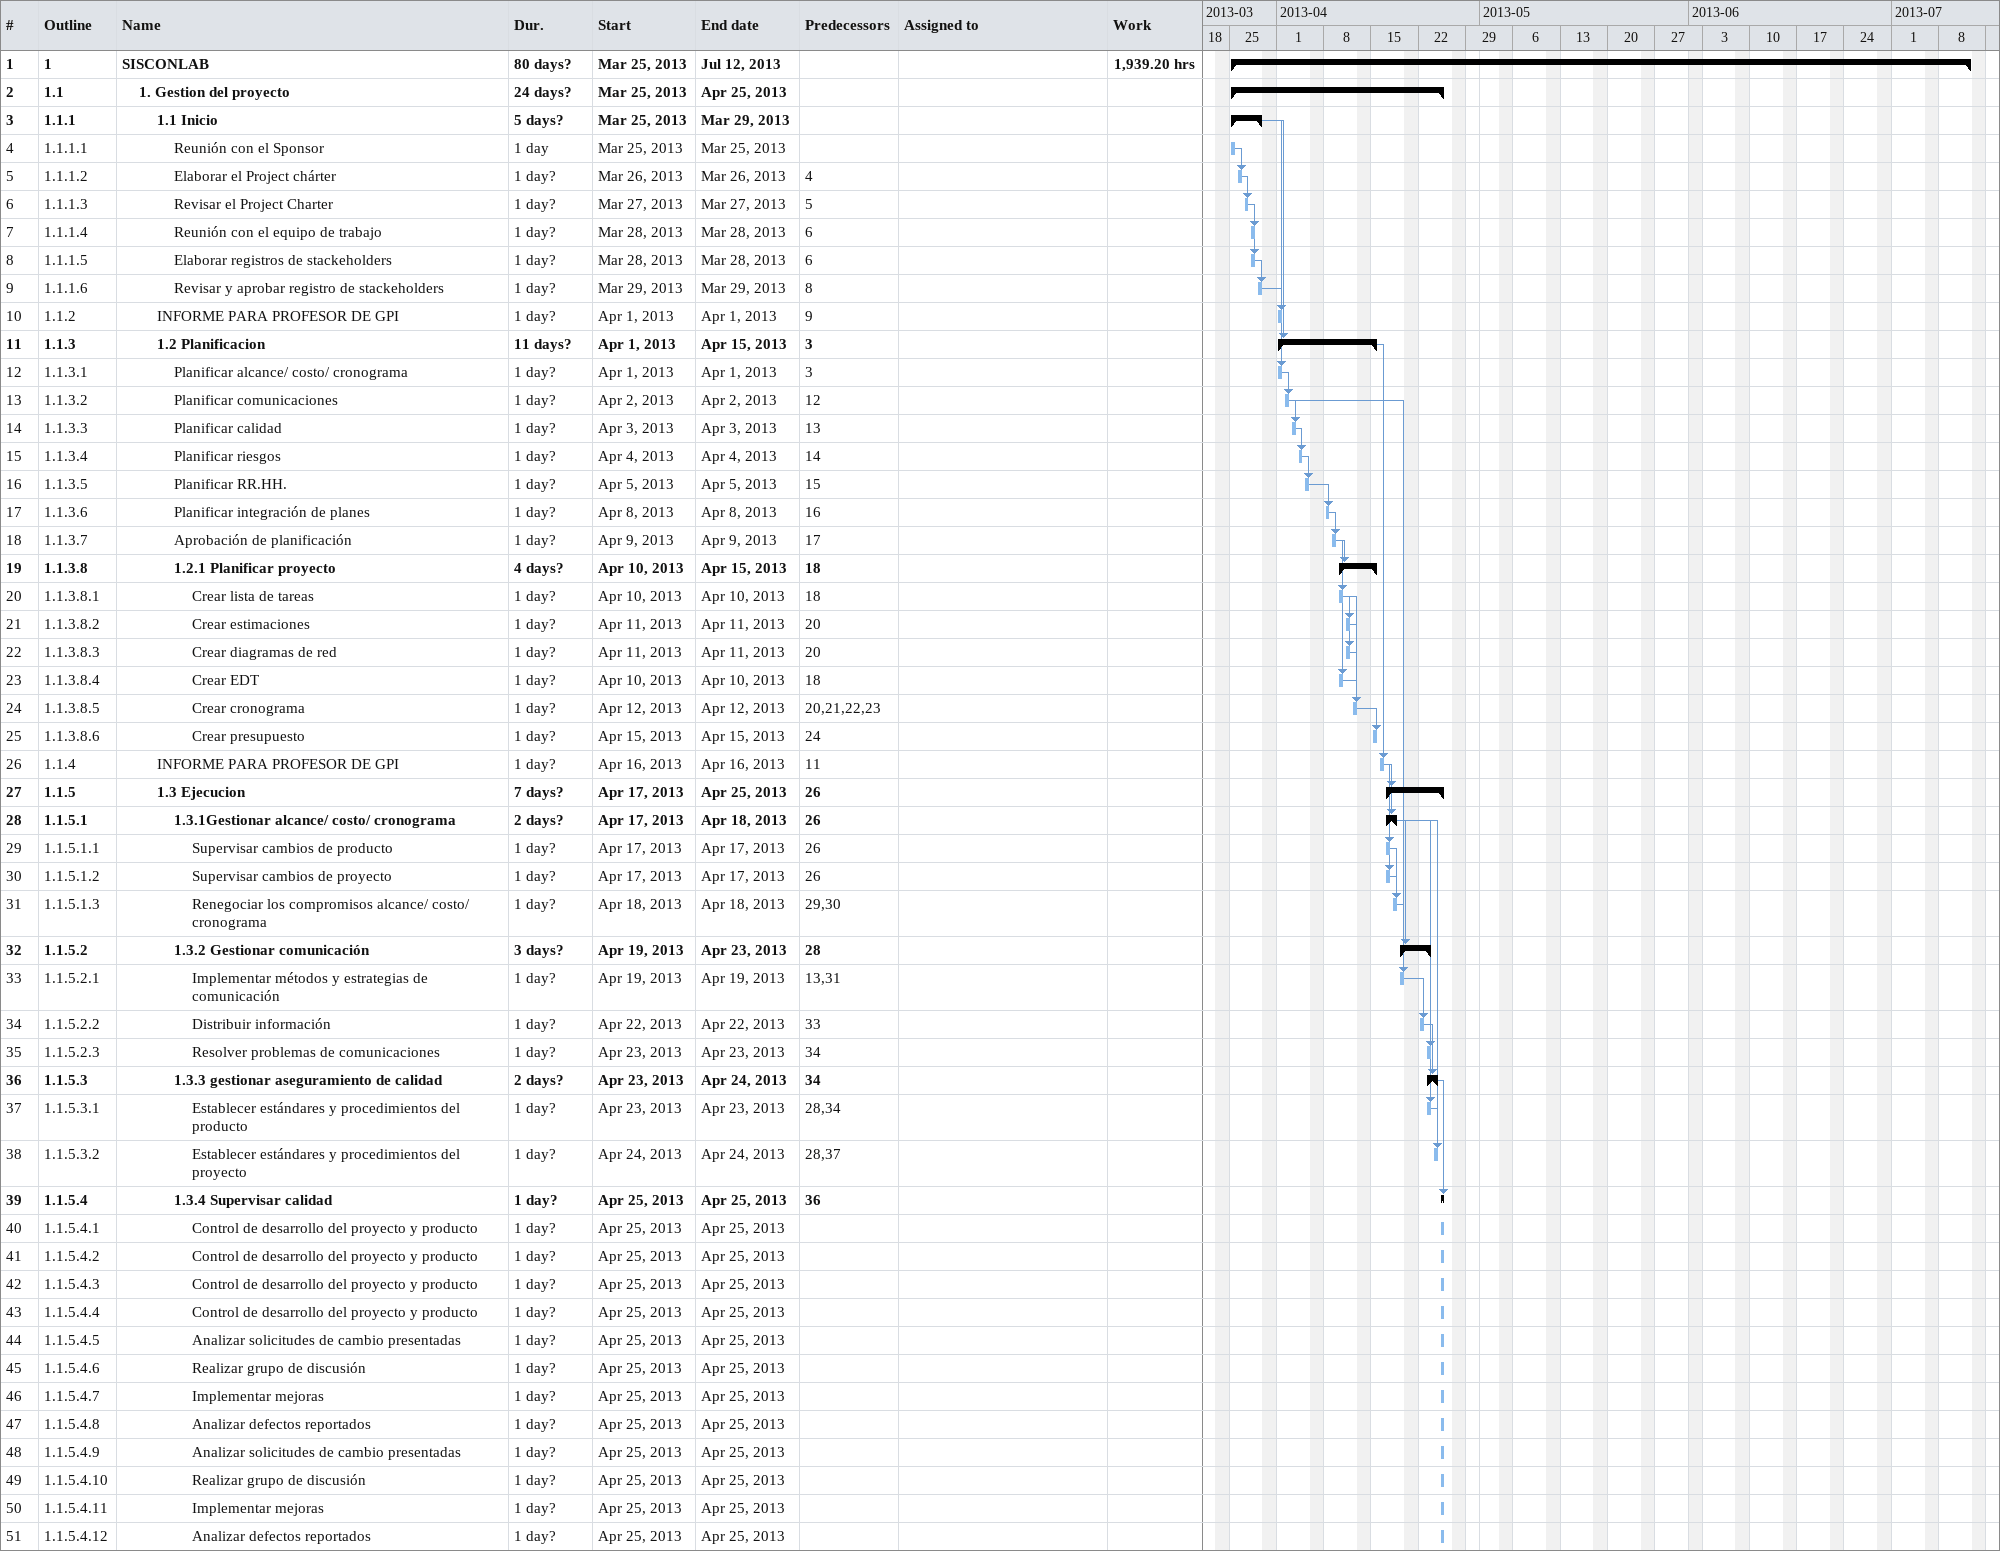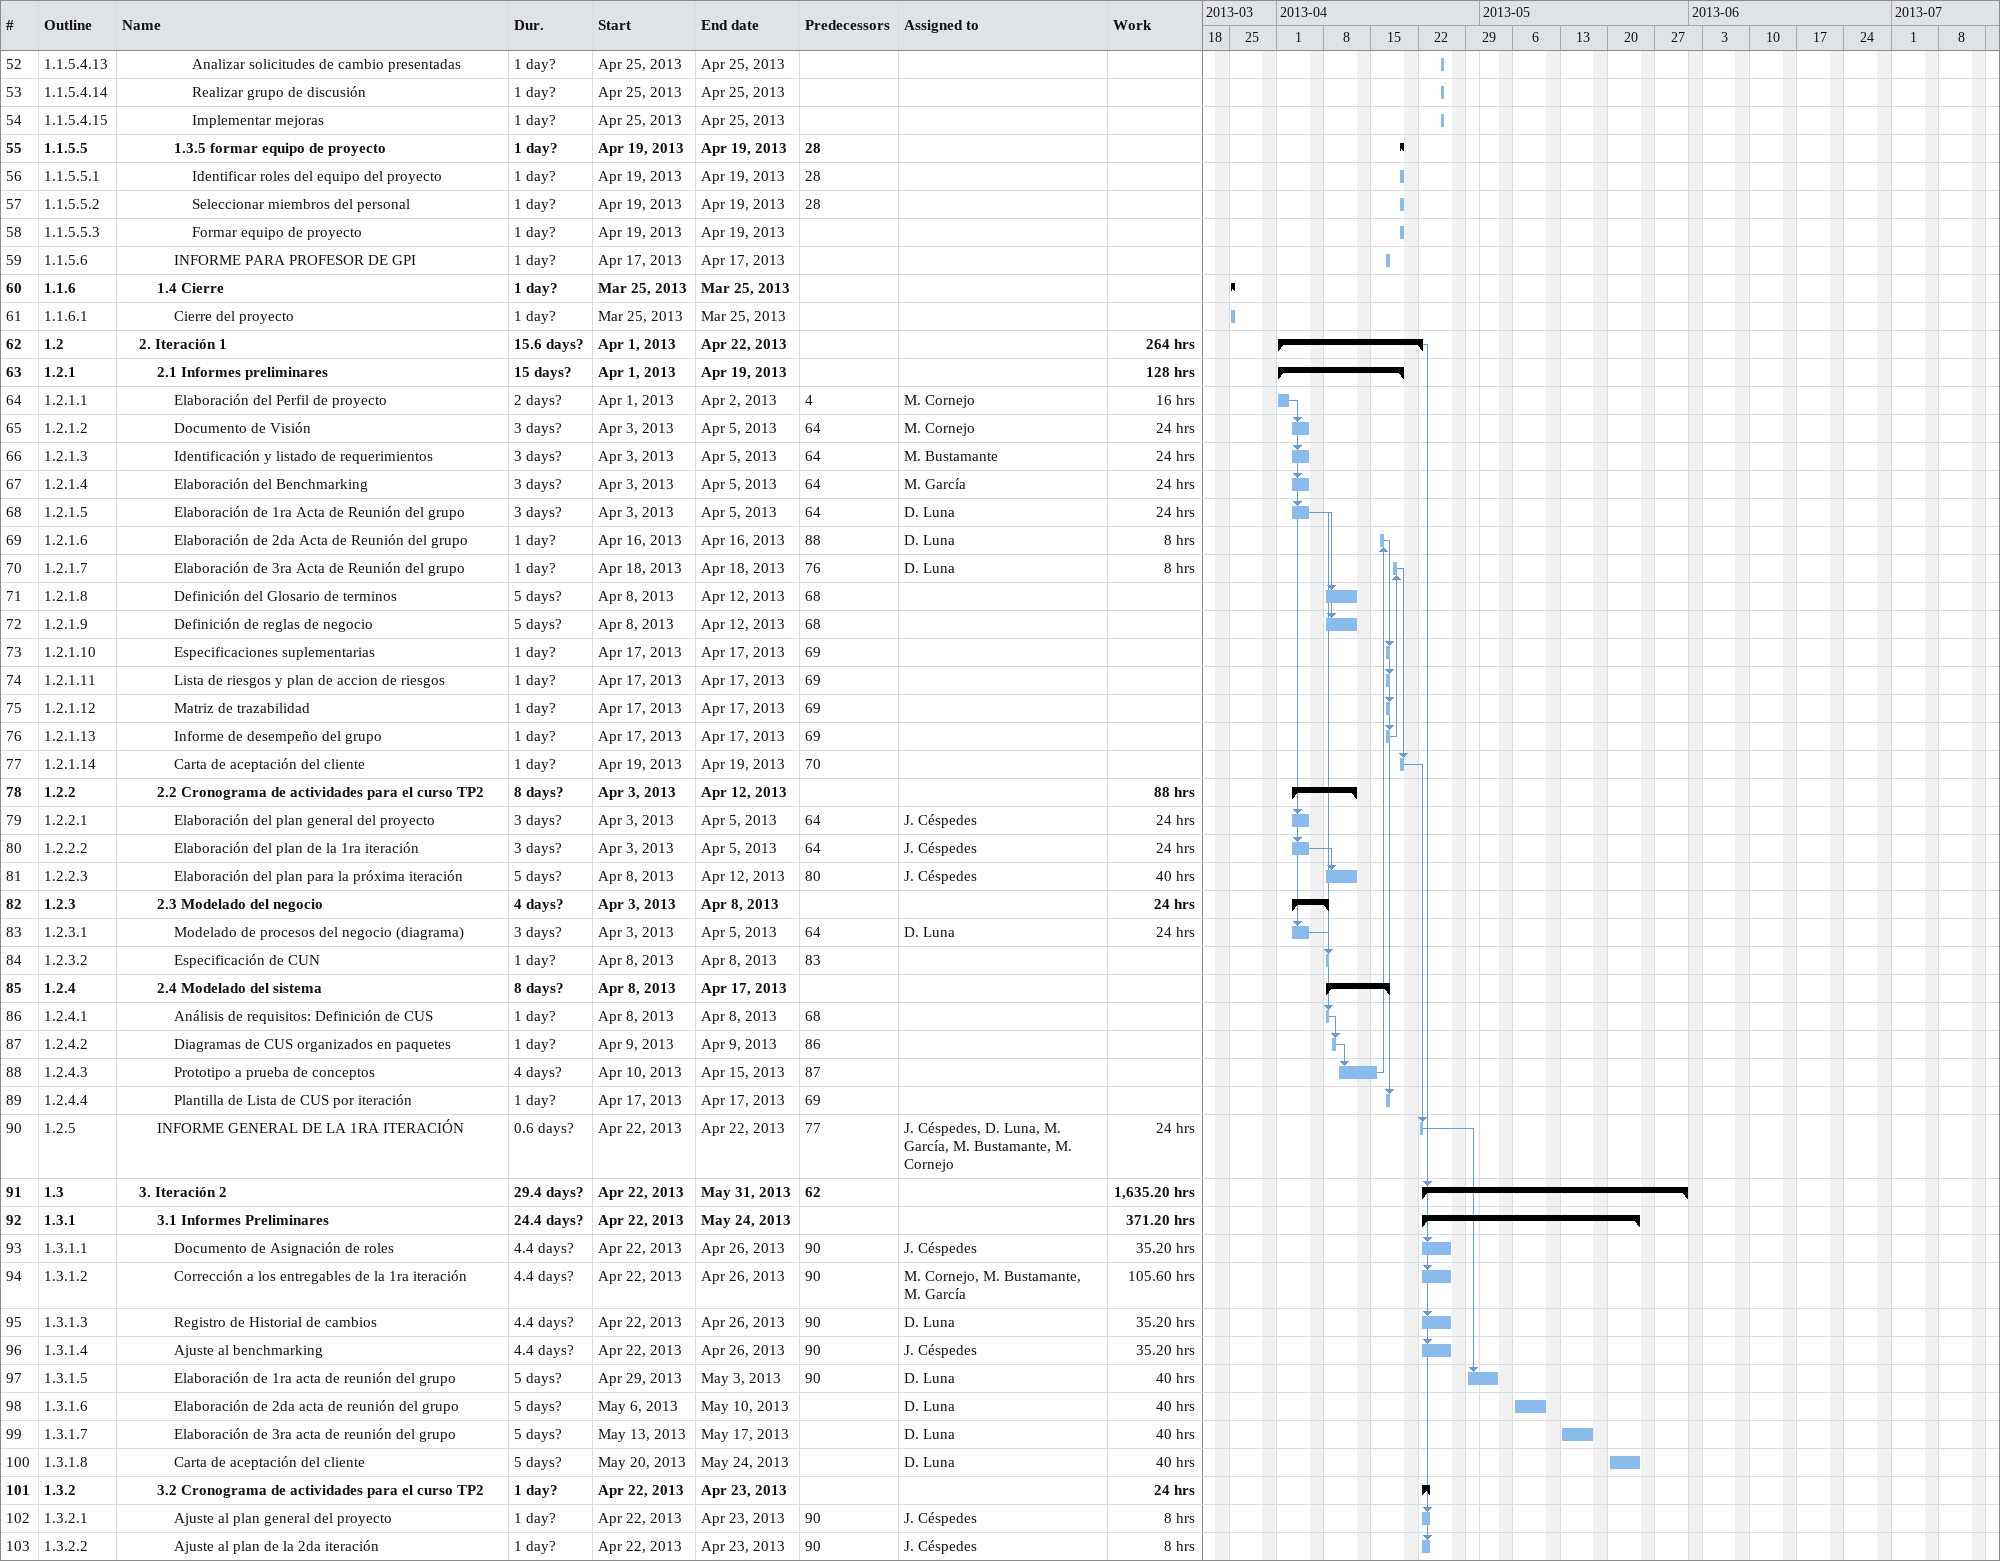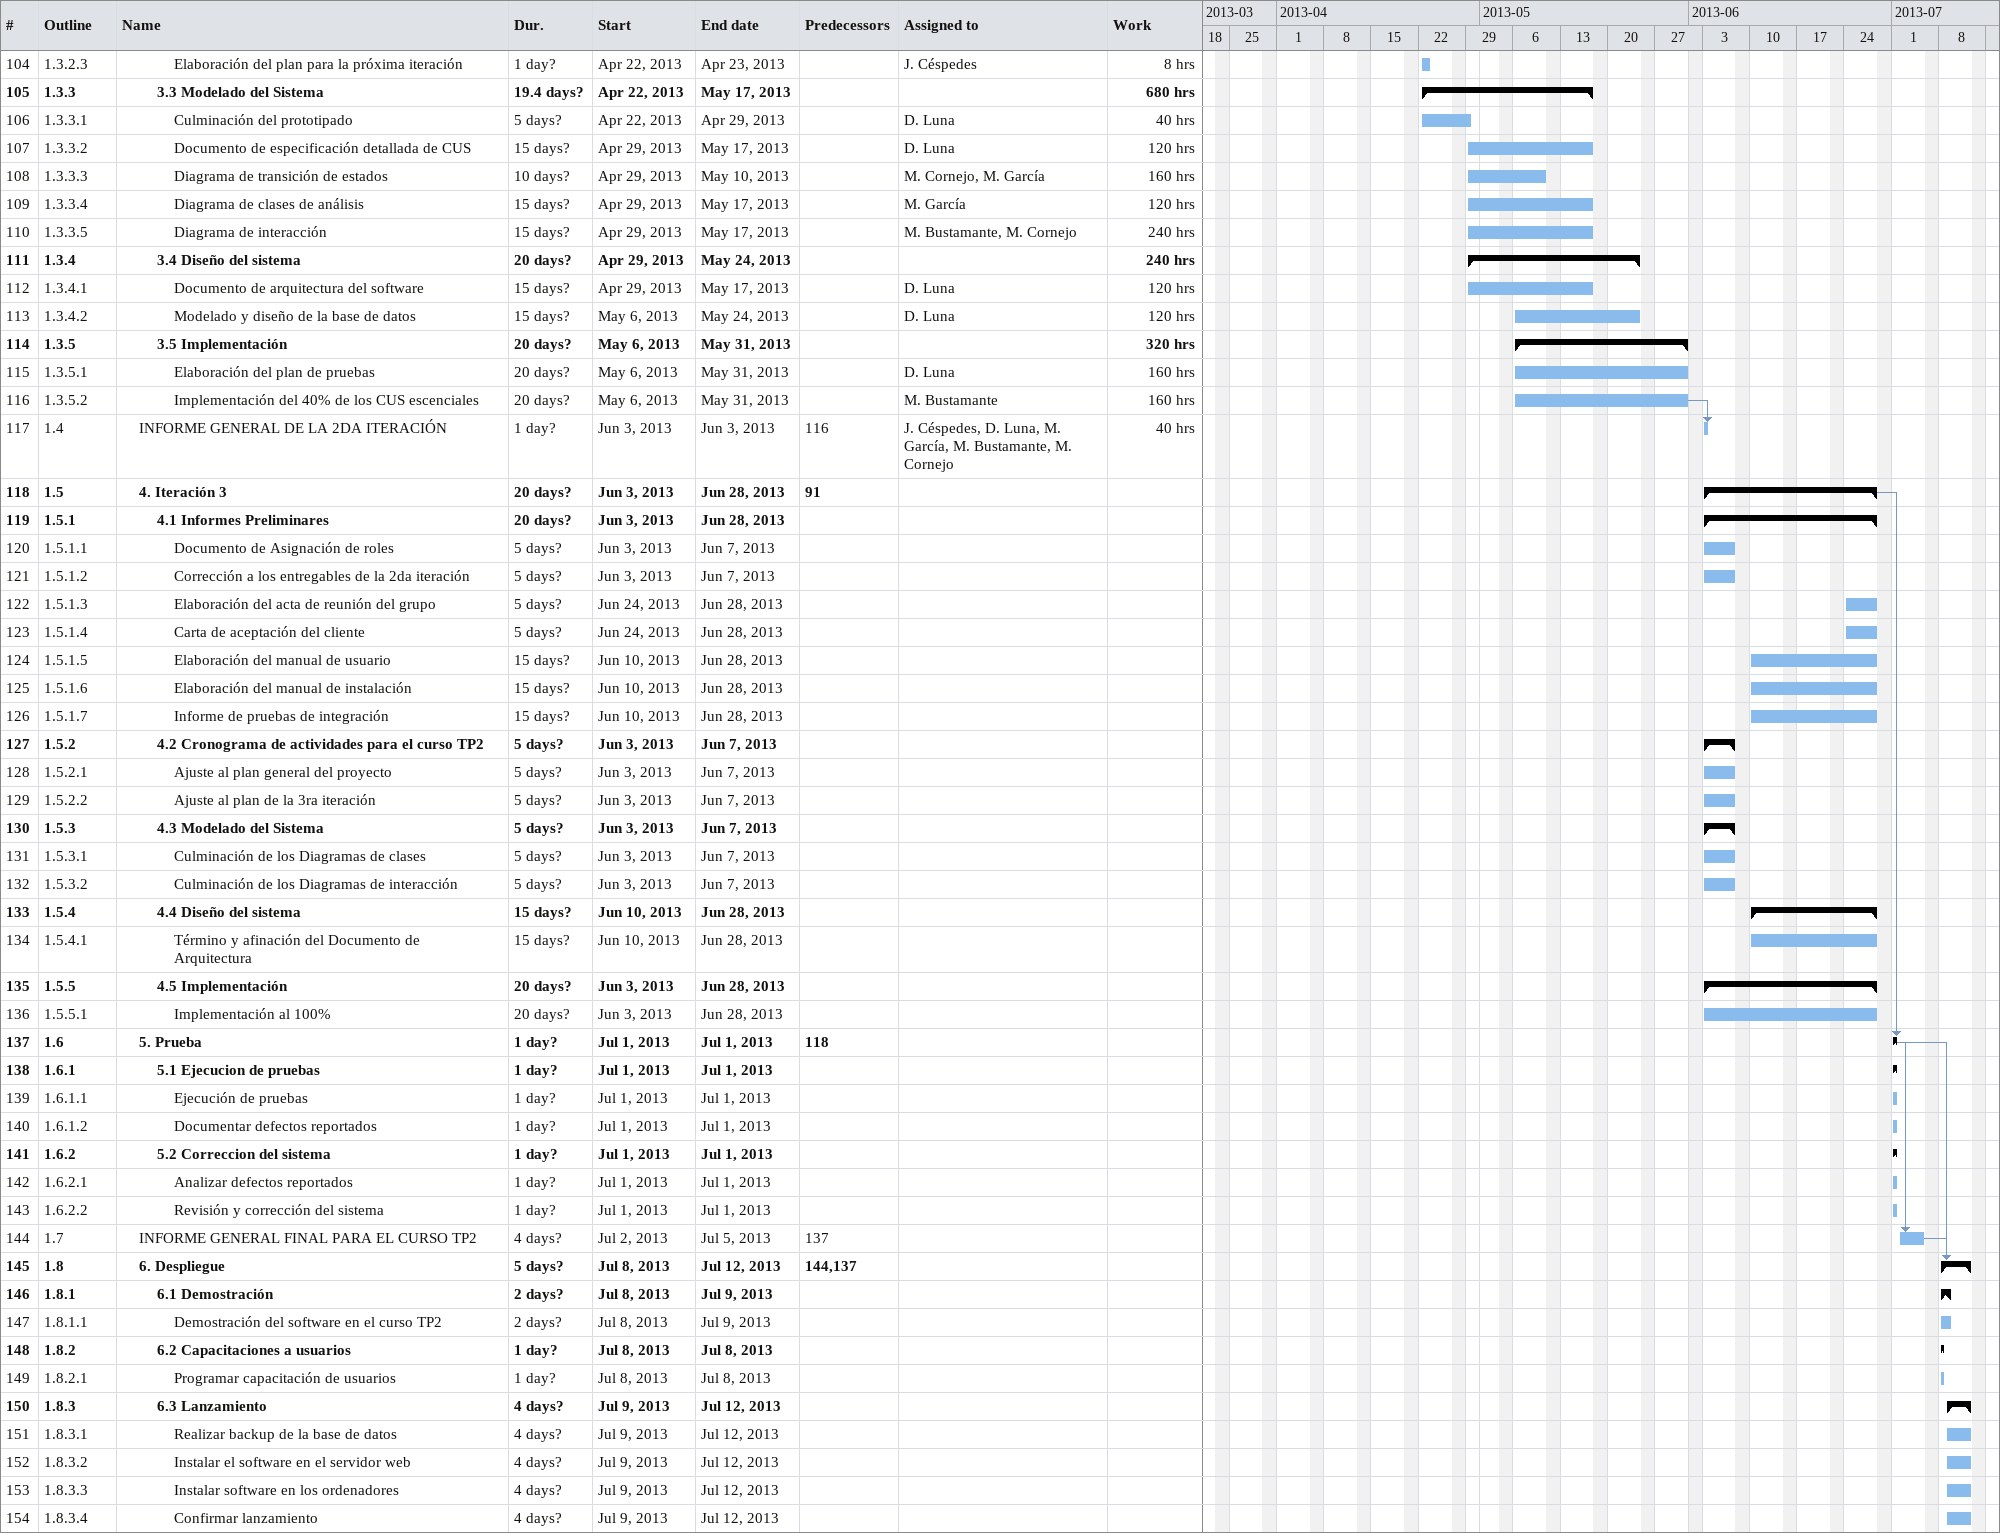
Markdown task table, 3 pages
| ID | WBS | Task | Duration | Start | Finish | Predecessors | Resources | Work (h) |
|---|---|---|---|---|---|---|---|---|
| 1 | 1 | **SISCONLAB** | 80d? | 2013-03-25 | 2013-07-12 |  |  | 1939.20 |
| 2 | 1.1 | **1. Gestion del proyecto** | 24d? | 2013-03-25 | 2013-04-25 |  |  |  |
| 3 | 1.1.1 | **1.1 Inicio** | 5d? | 2013-03-25 | 2013-03-29 |  |  |  |
| 4 | 1.1.1.1 | Reunión con el Sponsor | 1d | 2013-03-25 | 2013-03-25 |  |  |  |
| 5 | 1.1.1.2 | Elaborar el Project chárter | 1d? | 2013-03-26 | 2013-03-26 | 4 |  |  |
| 6 | 1.1.1.3 | Revisar el Project Charter | 1d? | 2013-03-27 | 2013-03-27 | 5 |  |  |
| 7 | 1.1.1.4 | Reunión con el equipo de trabajo | 1d? | 2013-03-28 | 2013-03-28 | 6 |  |  |
| 8 | 1.1.1.5 | Elaborar registros de stackeholders | 1d? | 2013-03-28 | 2013-03-28 | 6 |  |  |
| 9 | 1.1.1.6 | Revisar y aprobar registro de stackeholders | 1d? | 2013-03-29 | 2013-03-29 | 8 |  |  |
| 10 | 1.1.2 | INFORME PARA PROFESOR DE GPI | 1d? | 2013-04-01 | 2013-04-01 | 9 |  |  |
| 11 | 1.1.3 | **1.2 Planificacion** | 11d? | 2013-04-01 | 2013-04-15 | 3 |  |  |
| 12 | 1.1.3.1 | Planificar alcance/ costo/ cronograma | 1d? | 2013-04-01 | 2013-04-01 | 3 |  |  |
| 13 | 1.1.3.2 | Planificar comunicaciones | 1d? | 2013-04-02 | 2013-04-02 | 12 |  |  |
| 14 | 1.1.3.3 | Planificar calidad | 1d? | 2013-04-03 | 2013-04-03 | 13 |  |  |
| 15 | 1.1.3.4 | Planificar riesgos | 1d? | 2013-04-04 | 2013-04-04 | 14 |  |  |
| 16 | 1.1.3.5 | Planificar RR.HH. | 1d? | 2013-04-05 | 2013-04-05 | 15 |  |  |
| 17 | 1.1.3.6 | Planificar integración de planes | 1d? | 2013-04-08 | 2013-04-08 | 16 |  |  |
| 18 | 1.1.3.7 | Aprobación de planificación | 1d? | 2013-04-09 | 2013-04-09 | 17 |  |  |
| 19 | 1.1.3.8 | **1.2.1 Planificar proyecto** | 4d? | 2013-04-10 | 2013-04-15 | 18 |  |  |
| 20 | 1.1.3.8.1 | Crear lista de tareas | 1d? | 2013-04-10 | 2013-04-10 | 18 |  |  |
| 21 | 1.1.3.8.2 | Crear estimaciones | 1d? | 2013-04-11 | 2013-04-11 | 20 |  |  |
| 22 | 1.1.3.8.3 | Crear diagramas de red | 1d? | 2013-04-11 | 2013-04-11 | 20 |  |  |
| 23 | 1.1.3.8.4 | Crear EDT | 1d? | 2013-04-10 | 2013-04-10 | 18 |  |  |
| 24 | 1.1.3.8.5 | Crear cronograma | 1d? | 2013-04-12 | 2013-04-12 | 20, 21, 22, 23 |  |  |
| 25 | 1.1.3.8.6 | Crear presupuesto | 1d? | 2013-04-15 | 2013-04-15 | 24 |  |  |
| 26 | 1.1.4 | INFORME PARA PROFESOR DE GPI | 1d? | 2013-04-16 | 2013-04-16 | 11 |  |  |
| 27 | 1.1.5 | **1.3 Ejecucion** | 7d? | 2013-04-17 | 2013-04-25 | 26 |  |  |
| 28 | 1.1.5.1 | **1.3.1Gestionar alcance/ costo/ cronograma** | 2d? | 2013-04-17 | 2013-04-18 | 26 |  |  |
| 29 | 1.1.5.1.1 | Supervisar cambios de producto | 1d? | 2013-04-17 | 2013-04-17 | 26 |  |  |
| 30 | 1.1.5.1.2 | Supervisar cambios de proyecto | 1d? | 2013-04-17 | 2013-04-17 | 26 |  |  |
| 31 | 1.1.5.1.3 | Renegociar los compromisos alcance/ costo/ cronograma | 1d? | 2013-04-18 | 2013-04-18 | 29, 30 |  |  |
| 32 | 1.1.5.2 | **1.3.2 Gestionar comunicación** | 3d? | 2013-04-19 | 2013-04-23 | 28 |  |  |
| 33 | 1.1.5.2.1 | Implementar métodos y estrategias de comunicación | 1d? | 2013-04-19 | 2013-04-19 | 13, 31 |  |  |
| 34 | 1.1.5.2.2 | Distribuir información | 1d? | 2013-04-22 | 2013-04-22 | 33 |  |  |
| 35 | 1.1.5.2.3 | Resolver problemas de comunicaciones | 1d? | 2013-04-23 | 2013-04-23 | 34 |  |  |
| 36 | 1.1.5.3 | **1.3.3 gestionar aseguramiento de calidad** | 2d? | 2013-04-23 | 2013-04-24 | 34 |  |  |
| 37 | 1.1.5.3.1 | Establecer estándares y procedimientos del producto | 1d? | 2013-04-23 | 2013-04-23 | 28, 34 |  |  |
| 38 | 1.1.5.3.2 | Establecer estándares y procedimientos del proyecto | 1d? | 2013-04-24 | 2013-04-24 | 28, 37 |  |  |
| 39 | 1.1.5.4 | **1.3.4 Supervisar calidad** | 1d? | 2013-04-25 | 2013-04-25 | 36 |  |  |
| 40 | 1.1.5.4.1 | Control de desarrollo del proyecto y producto | 1d? | 2013-04-25 | 2013-04-25 |  |  |  |
| 41 | 1.1.5.4.2 | Control de desarrollo del proyecto y producto | 1d? | 2013-04-25 | 2013-04-25 |  |  |  |
| 42 | 1.1.5.4.3 | Control de desarrollo del proyecto y producto | 1d? | 2013-04-25 | 2013-04-25 |  |  |  |
| 43 | 1.1.5.4.4 | Control de desarrollo del proyecto y producto | 1d? | 2013-04-25 | 2013-04-25 |  |  |  |
| 44 | 1.1.5.4.5 | Analizar solicitudes de cambio presentadas | 1d? | 2013-04-25 | 2013-04-25 |  |  |  |
| 45 | 1.1.5.4.6 | Realizar grupo de discusión | 1d? | 2013-04-25 | 2013-04-25 |  |  |  |
| 46 | 1.1.5.4.7 | Implementar mejoras | 1d? | 2013-04-25 | 2013-04-25 |  |  |  |
| 47 | 1.1.5.4.8 | Analizar defectos reportados | 1d? | 2013-04-25 | 2013-04-25 |  |  |  |
| 48 | 1.1.5.4.9 | Analizar solicitudes de cambio presentadas | 1d? | 2013-04-25 | 2013-04-25 |  |  |  |
| 49 | 1.1.5.4.10 | Realizar grupo de discusión | 1d? | 2013-04-25 | 2013-04-25 |  |  |  |
| 50 | 1.1.5.4.11 | Implementar mejoras | 1d? | 2013-04-25 | 2013-04-25 |  |  |  |
| 51 | 1.1.5.4.12 | Analizar defectos reportados | 1d? | 2013-04-25 | 2013-04-25 |  |  |  |
| 52 | 1.1.5.4.13 | Analizar solicitudes de cambio presentadas | 1d? | 2013-04-25 | 2013-04-25 |  |  |  |
| 53 | 1.1.5.4.14 | Realizar grupo de discusión | 1d? | 2013-04-25 | 2013-04-25 |  |  |  |
| 54 | 1.1.5.4.15 | Implementar mejoras | 1d? | 2013-04-25 | 2013-04-25 |  |  |  |
| 55 | 1.1.5.5 | **1.3.5 formar equipo de proyecto** | 1d? | 2013-04-19 | 2013-04-19 | 28 |  |  |
| 56 | 1.1.5.5.1 | Identificar roles del equipo del proyecto | 1d? | 2013-04-19 | 2013-04-19 | 28 |  |  |
| 57 | 1.1.5.5.2 | Seleccionar miembros del personal | 1d? | 2013-04-19 | 2013-04-19 | 28 |  |  |
| 58 | 1.1.5.5.3 | Formar equipo de proyecto | 1d? | 2013-04-19 | 2013-04-19 |  |  |  |
| 59 | 1.1.5.6 | INFORME PARA PROFESOR DE GPI | 1d? | 2013-04-17 | 2013-04-17 |  |  |  |
| 60 | 1.1.6 | **1.4 Cierre** | 1d? | 2013-03-25 | 2013-03-25 |  |  |  |
| 61 | 1.1.6.1 | Cierre del proyecto | 1d? | 2013-03-25 | 2013-03-25 |  |  |  |
| 62 | 1.2 | **2. Iteración 1** | 15.6d? | 2013-04-01 | 2013-04-22 |  |  | 264 |
| 63 | 1.2.1 | **2.1 Informes preliminares** | 15d? | 2013-04-01 | 2013-04-19 |  |  | 128 |
| 64 | 1.2.1.1 | Elaboración del Perfil de proyecto | 2d? | 2013-04-01 | 2013-04-02 | 4 | M. Cornejo | 16 |
| 65 | 1.2.1.2 | Documento de Visión | 3d? | 2013-04-03 | 2013-04-05 | 64 | M. Cornejo | 24 |
| 66 | 1.2.1.3 | Identificación y listado de requerimientos | 3d? | 2013-04-03 | 2013-04-05 | 64 | M. Bustamante | 24 |
| 67 | 1.2.1.4 | Elaboración del Benchmarking | 3d? | 2013-04-03 | 2013-04-05 | 64 | M. García | 24 |
| 68 | 1.2.1.5 | Elaboración de 1ra Acta de Reunión del grupo | 3d? | 2013-04-03 | 2013-04-05 | 64 | D. Luna | 24 |
| 69 | 1.2.1.6 | Elaboración de 2da Acta de Reunión del grupo | 1d? | 2013-04-16 | 2013-04-16 | 88 | D. Luna | 8 |
| 70 | 1.2.1.7 | Elaboración de 3ra Acta de Reunión del grupo | 1d? | 2013-04-18 | 2013-04-18 | 76 | D. Luna | 8 |
| 71 | 1.2.1.8 | Definición del Glosario de terminos | 5d? | 2013-04-08 | 2013-04-12 | 68 |  |  |
| 72 | 1.2.1.9 | Definición de reglas de negocio | 5d? | 2013-04-08 | 2013-04-12 | 68 |  |  |
| 73 | 1.2.1.10 | Especificaciones suplementarias | 1d? | 2013-04-17 | 2013-04-17 | 69 |  |  |
| 74 | 1.2.1.11 | Lista de riesgos y plan de accion de riesgos | 1d? | 2013-04-17 | 2013-04-17 | 69 |  |  |
| 75 | 1.2.1.12 | Matriz de trazabilidad | 1d? | 2013-04-17 | 2013-04-17 | 69 |  |  |
| 76 | 1.2.1.13 | Informe de desempeño del grupo | 1d? | 2013-04-17 | 2013-04-17 | 69 |  |  |
| 77 | 1.2.1.14 | Carta de aceptación del cliente | 1d? | 2013-04-19 | 2013-04-19 | 70 |  |  |
| 78 | 1.2.2 | **2.2 Cronograma de actividades para el curso TP2** | 8d? | 2013-04-03 | 2013-04-12 |  |  | 88 |
| 79 | 1.2.2.1 | Elaboración del plan general del proyecto | 3d? | 2013-04-03 | 2013-04-05 | 64 | J. Céspedes | 24 |
| 80 | 1.2.2.2 | Elaboración del plan de la 1ra iteración | 3d? | 2013-04-03 | 2013-04-05 | 64 | J. Céspedes | 24 |
| 81 | 1.2.2.3 | Elaboración del plan para la próxima iteración | 5d? | 2013-04-08 | 2013-04-12 | 80 | J. Céspedes | 40 |
| 82 | 1.2.3 | **2.3 Modelado del negocio** | 4d? | 2013-04-03 | 2013-04-08 |  |  | 24 |
| 83 | 1.2.3.1 | Modelado de procesos del negocio (diagrama) | 3d? | 2013-04-03 | 2013-04-05 | 64 | D. Luna | 24 |
| 84 | 1.2.3.2 | Especificación de CUN | 1d? | 2013-04-08 | 2013-04-08 | 83 |  |  |
| 85 | 1.2.4 | **2.4 Modelado del sistema** | 8d? | 2013-04-08 | 2013-04-17 |  |  |  |
| 86 | 1.2.4.1 | Análisis de requisitos: Definición de CUS | 1d? | 2013-04-08 | 2013-04-08 | 68 |  |  |
| 87 | 1.2.4.2 | Diagramas de CUS organizados en paquetes | 1d? | 2013-04-09 | 2013-04-09 | 86 |  |  |
| 88 | 1.2.4.3 | Prototipo a prueba de conceptos | 4d? | 2013-04-10 | 2013-04-15 | 87 |  |  |
| 89 | 1.2.4.4 | Plantilla de Lista de CUS por iteración | 1d? | 2013-04-17 | 2013-04-17 | 69 |  |  |
| 90 | 1.2.5 | INFORME GENERAL DE LA 1RA ITERACIÓN | 0.6d? | 2013-04-22 | 2013-04-22 | 77 | J. Céspedes, D. Luna, M. García, M. Bustamante, M. Cornejo | 24 |
| 91 | 1.3 | **3. Iteración 2** | 29.4d? | 2013-04-22 | 2013-05-31 | 62 |  | 1635.20 |
| 92 | 1.3.1 | **3.1 Informes Preliminares** | 24.4d? | 2013-04-22 | 2013-05-24 |  |  | 371.20 |
| 93 | 1.3.1.1 | Documento de Asignación de roles | 4.4d? | 2013-04-22 | 2013-04-26 | 90 | J. Céspedes | 35.20 |
| 94 | 1.3.1.2 | Corrección a los entregables de la 1ra iteración | 4.4d? | 2013-04-22 | 2013-04-26 | 90 | M. Cornejo, M. Bustamante, M. García | 105.60 |
| 95 | 1.3.1.3 | Registro de Historial de cambios | 4.4d? | 2013-04-22 | 2013-04-26 | 90 | D. Luna | 35.20 |
| 96 | 1.3.1.4 | Ajuste al benchmarking | 4.4d? | 2013-04-22 | 2013-04-26 | 90 | J. Céspedes | 35.20 |
| 97 | 1.3.1.5 | Elaboración de 1ra acta de reunión del grupo | 5d? | 2013-04-29 | 2013-05-03 | 90 | D. Luna | 40 |
| 98 | 1.3.1.6 | Elaboración de 2da acta de reunión del grupo | 5d? | 2013-05-06 | 2013-05-10 |  | D. Luna | 40 |
| 99 | 1.3.1.7 | Elaboración de 3ra acta de reunión del grupo | 5d? | 2013-05-13 | 2013-05-17 |  | D. Luna | 40 |
| 100 | 1.3.1.8 | Carta de aceptación del cliente | 5d? | 2013-05-20 | 2013-05-24 |  | D. Luna | 40 |
| 101 | 1.3.2 | **3.2 Cronograma de actividades para el curso TP2** | 1d? | 2013-04-22 | 2013-04-23 |  |  | 24 |
| 102 | 1.3.2.1 | Ajuste al plan general del proyecto | 1d? | 2013-04-22 | 2013-04-23 | 90 | J. Céspedes | 8 |
| 103 | 1.3.2.2 | Ajuste al plan de la 2da iteración | 1d? | 2013-04-22 | 2013-04-23 | 90 | J. Céspedes | 8 |
| 104 | 1.3.2.3 | Elaboración del plan para la próxima iteración | 1d? | 2013-04-22 | 2013-04-23 |  | J. Céspedes | 8 |
| 105 | 1.3.3 | **3.3 Modelado del Sistema** | 19.4d? | 2013-04-22 | 2013-05-17 |  |  | 680 |
| 106 | 1.3.3.1 | Culminación del prototipado | 5d? | 2013-04-22 | 2013-04-29 |  | D. Luna | 40 |
| 107 | 1.3.3.2 | Documento de especificación detallada de CUS | 15d? | 2013-04-29 | 2013-05-17 |  | D. Luna | 120 |
| 108 | 1.3.3.3 | Diagrama de transición de estados | 10d? | 2013-04-29 | 2013-05-10 |  | M. Cornejo, M. García | 160 |
| 109 | 1.3.3.4 | Diagrama de clases de análisis | 15d? | 2013-04-29 | 2013-05-17 |  | M. García | 120 |
| 110 | 1.3.3.5 | Diagrama de interacción | 15d? | 2013-04-29 | 2013-05-17 |  | M. Bustamante, M. Cornejo | 240 |
| 111 | 1.3.4 | **3.4 Diseño del sistema** | 20d? | 2013-04-29 | 2013-05-24 |  |  | 240 |
| 112 | 1.3.4.1 | Documento de arquitectura del software | 15d? | 2013-04-29 | 2013-05-17 |  | D. Luna | 120 |
| 113 | 1.3.4.2 | Modelado y diseño de la base de datos | 15d? | 2013-05-06 | 2013-05-24 |  | D. Luna | 120 |
| 114 | 1.3.5 | **3.5 Implementación** | 20d? | 2013-05-06 | 2013-05-31 |  |  | 320 |
| 115 | 1.3.5.1 | Elaboración del plan de pruebas | 20d? | 2013-05-06 | 2013-05-31 |  | D. Luna | 160 |
| 116 | 1.3.5.2 | Implementación del 40% de los CUS escenciales | 20d? | 2013-05-06 | 2013-05-31 |  | M. Bustamante | 160 |
| 117 | 1.4 | INFORME GENERAL DE LA 2DA ITERACIÓN | 1d? | 2013-06-03 | 2013-06-03 | 116 | J. Céspedes, D. Luna, M. García, M. Bustamante, M. Cornejo | 40 |
| 118 | 1.5 | **4. Iteración 3** | 20d? | 2013-06-03 | 2013-06-28 | 91 |  |  |
| 119 | 1.5.1 | **4.1 Informes Preliminares** | 20d? | 2013-06-03 | 2013-06-28 |  |  |  |
| 120 | 1.5.1.1 | Documento de Asignación de roles | 5d? | 2013-06-03 | 2013-06-07 |  |  |  |
| 121 | 1.5.1.2 | Corrección a los entregables de la 2da iteración | 5d? | 2013-06-03 | 2013-06-07 |  |  |  |
| 122 | 1.5.1.3 | Elaboración del acta de reunión del grupo | 5d? | 2013-06-24 | 2013-06-28 |  |  |  |
| 123 | 1.5.1.4 | Carta de aceptación del cliente | 5d? | 2013-06-24 | 2013-06-28 |  |  |  |
| 124 | 1.5.1.5 | Elaboración del manual de usuario | 15d? | 2013-06-10 | 2013-06-28 |  |  |  |
| 125 | 1.5.1.6 | Elaboración del manual de instalación | 15d? | 2013-06-10 | 2013-06-28 |  |  |  |
| 126 | 1.5.1.7 | Informe de pruebas de integración | 15d? | 2013-06-10 | 2013-06-28 |  |  |  |
| 127 | 1.5.2 | **4.2 Cronograma de actividades para el curso TP2** | 5d? | 2013-06-03 | 2013-06-07 |  |  |  |
| 128 | 1.5.2.1 | Ajuste al plan general del proyecto | 5d? | 2013-06-03 | 2013-06-07 |  |  |  |
| 129 | 1.5.2.2 | Ajuste al plan de la 3ra iteración | 5d? | 2013-06-03 | 2013-06-07 |  |  |  |
| 130 | 1.5.3 | **4.3 Modelado del Sistema** | 5d? | 2013-06-03 | 2013-06-07 |  |  |  |
| 131 | 1.5.3.1 | Culminación de los Diagramas de clases | 5d? | 2013-06-03 | 2013-06-07 |  |  |  |
| 132 | 1.5.3.2 | Culminación de los Diagramas de interacción | 5d? | 2013-06-03 | 2013-06-07 |  |  |  |
| 133 | 1.5.4 | **4.4 Diseño del sistema** | 15d? | 2013-06-10 | 2013-06-28 |  |  |  |
| 134 | 1.5.4.1 | Término y afinación del Documento de Arquitectura | 15d? | 2013-06-10 | 2013-06-28 |  |  |  |
| 135 | 1.5.5 | **4.5 Implementación** | 20d? | 2013-06-03 | 2013-06-28 |  |  |  |
| 136 | 1.5.5.1 | Implementación al 100% | 20d? | 2013-06-03 | 2013-06-28 |  |  |  |
| 137 | 1.6 | **5. Prueba** | 1d? | 2013-07-01 | 2013-07-01 | 118 |  |  |
| 138 | 1.6.1 | **5.1 Ejecucion de pruebas** | 1d? | 2013-07-01 | 2013-07-01 |  |  |  |
| 139 | 1.6.1.1 | Ejecución de pruebas | 1d? | 2013-07-01 | 2013-07-01 |  |  |  |
| 140 | 1.6.1.2 | Documentar defectos reportados | 1d? | 2013-07-01 | 2013-07-01 |  |  |  |
| 141 | 1.6.2 | **5.2 Correccion del sistema** | 1d? | 2013-07-01 | 2013-07-01 |  |  |  |
| 142 | 1.6.2.1 | Analizar defectos reportados | 1d? | 2013-07-01 | 2013-07-01 |  |  |  |
| 143 | 1.6.2.2 | Revisión y corrección del sistema | 1d? | 2013-07-01 | 2013-07-01 |  |  |  |
| 144 | 1.7 | INFORME GENERAL FINAL PARA EL CURSO TP2 | 4d? | 2013-07-02 | 2013-07-05 | 137 |  |  |
| 145 | 1.8 | **6. Despliegue** | 5d? | 2013-07-08 | 2013-07-12 | 144, 137 |  |  |
| 146 | 1.8.1 | **6.1 Demostración** | 2d? | 2013-07-08 | 2013-07-09 |  |  |  |
| 147 | 1.8.1.1 | Demostración del software en el curso TP2 | 2d? | 2013-07-08 | 2013-07-09 |  |  |  |
| 148 | 1.8.2 | **6.2 Capacitaciones a usuarios** | 1d? | 2013-07-08 | 2013-07-08 |  |  |  |
| 149 | 1.8.2.1 | Programar capacitación de usuarios | 1d? | 2013-07-08 | 2013-07-08 |  |  |  |
| 150 | 1.8.3 | **6.3 Lanzamiento** | 4d? | 2013-07-09 | 2013-07-12 |  |  |  |
| 151 | 1.8.3.1 | Realizar backup de la base de datos | 4d? | 2013-07-09 | 2013-07-12 |  |  |  |
| 152 | 1.8.3.2 | Instalar el software en el servidor web | 4d? | 2013-07-09 | 2013-07-12 |  |  |  |
| 153 | 1.8.3.3 | Instalar software en los ordenadores | 4d? | 2013-07-09 | 2013-07-12 |  |  |  |
| 154 | 1.8.3.4 | Confirmar lanzamiento | 4d? | 2013-07-09 | 2013-07-12 |  |  |  |
